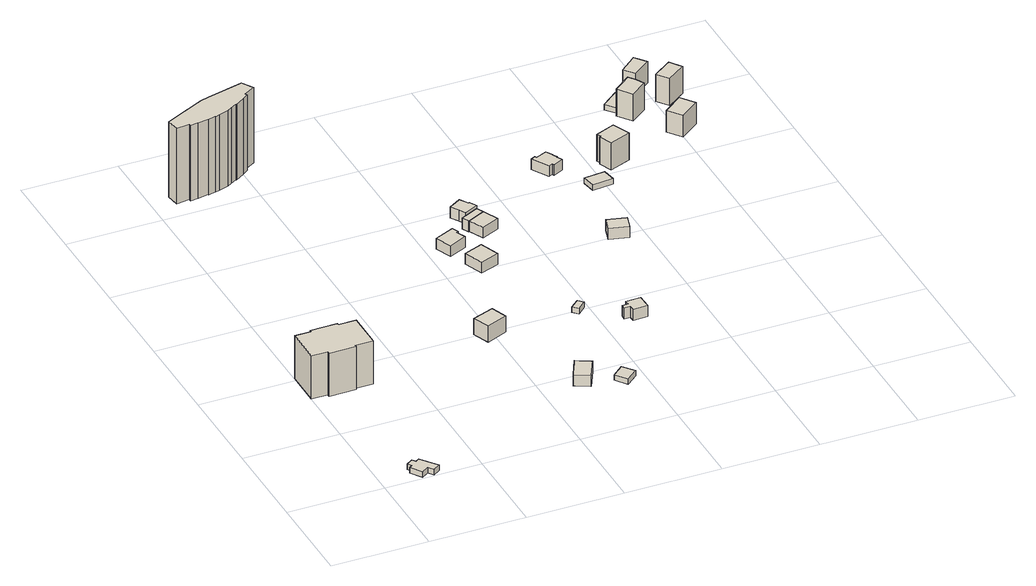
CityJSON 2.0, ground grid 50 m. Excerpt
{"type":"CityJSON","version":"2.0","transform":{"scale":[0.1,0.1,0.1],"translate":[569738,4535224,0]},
"CityObjects":{
"building1":{"type":"Building","geometry":[{"type":"MultiSurface","lod":"1","boundaries":[[[0,1,2,3,4,5,6,7,8,9]],[[0,9,10,11]],[[9,8,12,10]],[[8,7,13,12]],[[7,6,14,13]],[[6,5,15,14]],[[5,4,16,15]],[[4,3,17,16]],[[3,2,18,17]],[[2,1,19,18]],[[1,0,11,19]],[[11,10,12,13,14,15,16,17,18,19]]]}]},
"building2":{"type":"Building","geometry":[{"type":"MultiSurface","lod":"1","boundaries":[[[20,21,22,23,24,25,26,27,28,29,30,31]],[[20,31,32,33]],[[31,30,34,32]],[[30,29,35,34]],[[29,28,36,35]],[[28,27,37,36]],[[27,26,38,37]],[[26,25,39,38]],[[25,24,40,39]],[[24,23,41,40]],[[23,22,42,41]],[[22,21,43,42]],[[21,20,33,43]],[[33,32,34,35,36,37,38,39,40,41,42,43]]]}]},
"building3":{"type":"Building","geometry":[{"type":"MultiSurface","lod":"1","boundaries":[[[44,45,46,47,48,49,50,51,52,53,54,55,56,57,58,59,60,61,62,63,64,65,66]],[[44,66,67,68]],[[66,65,69,67]],[[65,64,70,69]],[[64,63,71,70]],[[63,62,72,71]],[[62,61,73,72]],[[61,60,74,73]],[[60,59,75,74]],[[59,58,76,75]],[[58,57,77,76]],[[57,56,78,77]],[[56,55,79,78]],[[55,54,80,79]],[[54,53,81,80]],[[53,52,82,81]],[[52,51,83,82]],[[51,50,84,83]],[[50,49,85,84]],[[49,48,86,85]],[[48,47,87,86]],[[47,46,88,87]],[[46,45,89,88]],[[45,44,68,89]],[[68,67,69,70,71,72,73,74,75,76,77,78,79,80,81,82,83,84,85,86,87,88,89]]]}]},
"building4":{"type":"Building","geometry":[{"type":"MultiSurface","lod":"1","boundaries":[[[90,91,92,93]],[[90,93,94,95]],[[93,92,96,94]],[[92,91,97,96]],[[91,90,95,97]],[[95,94,96,97]]]}]},
"building5":{"type":"Building","geometry":[{"type":"MultiSurface","lod":"1","boundaries":[[[98,99,100,101]],[[98,101,102,103]],[[101,100,104,102]],[[100,99,105,104]],[[99,98,103,105]],[[103,102,104,105]]]}]},
"building6":{"type":"Building","geometry":[{"type":"MultiSurface","lod":"1","boundaries":[[[106,107,108,109]],[[106,109,110,111]],[[109,108,112,110]],[[108,107,113,112]],[[107,106,111,113]],[[111,110,112,113]]]}]},
"building7":{"type":"Building","geometry":[{"type":"MultiSurface","lod":"1","boundaries":[[[114,115,116,117,118,119]],[[114,119,120,121]],[[119,118,122,120]],[[118,117,123,122]],[[117,116,124,123]],[[116,115,125,124]],[[115,114,121,125]],[[121,120,122,123,124,125]]]}]},
"building8":{"type":"Building","geometry":[{"type":"MultiSurface","lod":"1","boundaries":[[[126,127,128,129]],[[126,129,130,131]],[[129,128,132,130]],[[128,127,133,132]],[[127,126,131,133]],[[131,130,132,133]]]}]},
"building9":{"type":"Building","geometry":[{"type":"MultiSurface","lod":"1","boundaries":[[[134,135,136,137]],[[134,137,138,139]],[[137,136,140,138]],[[136,135,141,140]],[[135,134,139,141]],[[139,138,140,141]]]}]},
"building10":{"type":"Building","geometry":[{"type":"MultiSurface","lod":"1","boundaries":[[[142,143,144,145,146]],[[142,146,147,148]],[[146,145,149,147]],[[145,144,150,149]],[[144,143,151,150]],[[143,142,148,151]],[[148,147,149,150,151]]]}]},
"building11":{"type":"Building","geometry":[{"type":"MultiSurface","lod":"1","boundaries":[[[145,152,153,146]],[[145,146,147,149]],[[146,153,154,147]],[[153,152,155,154]],[[152,145,149,155]],[[149,147,154,155]]]}]},
"building12":{"type":"Building","geometry":[{"type":"MultiSurface","lod":"1","boundaries":[[[156,157,158,159,160,161,162]],[[156,162,163,164]],[[162,161,165,163]],[[161,160,166,165]],[[160,159,167,166]],[[159,158,168,167]],[[158,157,169,168]],[[157,156,164,169]],[[164,163,165,166,167,168,169]]]}]},
"building13":{"type":"Building","geometry":[{"type":"MultiSurface","lod":"1","boundaries":[[[170,171,172,173,174,175,176,177]],[[170,177,178,179]],[[177,176,180,178]],[[176,175,181,180]],[[175,174,182,181]],[[174,173,183,182]],[[173,172,184,183]],[[172,171,185,184]],[[171,170,179,185]],[[179,178,180,181,182,183,184,185]]]}]},
"building14":{"type":"Building","geometry":[{"type":"MultiSurface","lod":"1","boundaries":[[[186,187,188,189]],[[186,189,190,191]],[[189,188,192,190]],[[188,187,193,192]],[[187,186,191,193]],[[191,190,192,193]]]}]},
"building15":{"type":"Building","geometry":[{"type":"MultiSurface","lod":"1","boundaries":[[[194,195,196,197,198,199,200,201,202,203,204,205]],[[194,205,206,207]],[[205,204,208,206]],[[204,203,209,208]],[[203,202,210,209]],[[202,201,211,210]],[[201,200,212,211]],[[200,199,213,212]],[[199,198,214,213]],[[198,197,215,214]],[[197,196,216,215]],[[196,195,217,216]],[[195,194,207,217]],[[207,206,208,209,210,211,212,213,214,215,216,217]]]}]},
"building16":{"type":"Building","geometry":[{"type":"MultiSurface","lod":"1","boundaries":[[[218,219,220,221]],[[218,221,222,223]],[[221,220,224,222]],[[220,219,225,224]],[[219,218,223,225]],[[223,222,224,225]]]}]},
"building17":{"type":"Building","geometry":[{"type":"MultiSurface","lod":"1","boundaries":[[[226,227,228,229,230,231]],[[226,231,232,233]],[[231,230,234,232]],[[230,229,235,234]],[[229,228,236,235]],[[228,227,237,236]],[[227,226,233,237]],[[233,232,234,235,236,237]]]}]},
"building18":{"type":"Building","geometry":[{"type":"MultiSurface","lod":"1","boundaries":[[[238,239,240,241]],[[238,241,242,243]],[[241,240,244,242]],[[240,239,245,244]],[[239,238,243,245]],[[243,242,244,245]]]}]},
"building19":{"type":"Building","geometry":[{"type":"MultiSurface","lod":"1","boundaries":[[[246,247,248,249,250]],[[246,250,251,252]],[[250,249,253,251]],[[249,248,254,253]],[[248,247,255,254]],[[247,246,252,255]],[[252,251,253,254,255]]]}]},
"building20":{"type":"Building","geometry":[{"type":"MultiSurface","lod":"1","boundaries":[[[256,257,258,259]],[[256,259,260,261]],[[259,258,262,260]],[[258,257,263,262]],[[257,256,261,263]],[[261,260,262,263]]]}]},
"building21":{"type":"Building","geometry":[{"type":"MultiSurface","lod":"1","boundaries":[[[264,265,266,267,268,269]],[[264,269,270,271]],[[269,268,272,270]],[[268,267,273,272]],[[267,266,274,273]],[[266,265,275,274]],[[265,264,271,275]],[[271,270,272,273,274,275]]]}]},
"building22":{"type":"Building","geometry":[{"type":"MultiSurface","lod":"1","boundaries":[[[276,277,278,279]],[[276,279,280,281]],[[279,278,282,280]],[[278,277,283,282]],[[277,276,281,283]],[[281,280,282,283]]]}]}
},
"vertices":[
[160,67,0],[176,79,0],[161,99,0],[196,123,0],[211,104,0],[228,118,0],[295,31,0],[257,5,0],[237,34,0],[200,9,0],[200,9,30],[160,67,30],[237,34,30],[257,5,30],[295,31,30],[228,118,30],[211,104,30],[196,123,30],[161,99,30],[176,79,30],
[318,1020,0],[318,826,0],[226,827,0],[225,816,0],[87,815,0],[86,827,0],[2,828,0],[3,1018,0],[87,1018,0],[87,1029,0],[225,1030,0],[228,1020,0],[228,1020,240],[318,1020,240],[225,1030,240],[87,1029,240],[87,1018,240],[3,1018,240],[2,828,240],[86,827,240],[87,815,240],[225,816,240],[226,827,240],[318,826,240],
[397,2639,0],[342,2619,0],[322,2613,0],[321,2616,0],[282,2605,0],[282,2608,0],[226,2597,0],[225,2600,0],[185,2594,0],[183,2606,0],[115,2596,0],[105,2665,0],[147,2686,0],[318,2768,0],[361,2780,0],[550,2826,0],[585,2767,0],[527,2733,0],[533,2721,0],[501,2697,0],[453,2667,0],[450,2669,0],[419,2650,0],[419,2650,420],[397,2639,420],[450,2669,420],[453,2667,420],[501,2697,420],[533,2721,420],[527,2733,420],[585,2767,420],[550,2826,420],[361,2780,420],[318,2768,420],[147,2686,420],[105,2665,420],[115,2596,420],[183,2606,420],[185,2594,420],[225,2600,420],[226,2597,420],[282,2608,420],[282,2605,420],[321,2616,420],[322,2613,420],[342,2619,420],
[918,1015,0],[1030,1057,0],[1061,972,0],[952,928,0],[952,928,90],[918,1015,90],[1061,972,90],[1030,1057,90],
[1159,428,0],[1216,538,0],[1291,497,0],[1235,389,0],[1235,389,60],[1159,428,60],[1291,497,60],[1216,538,60],
[1399,333,0],[1353,392,0],[1413,443,0],[1459,385,0],[1459,385,30],[1399,333,30],[1413,443,30],[1353,392,30],
[1094,1663,0],[1057,1749,0],[1161,1795,0],[1176,1761,0],[1165,1756,0],[1186,1706,0],[1186,1706,60],[1094,1663,60],[1165,1756,60],[1176,1761,60],[1161,1795,60],[1057,1749,60],
[1266,1512,0],[1167,1475,0],[1128,1577,0],[1227,1615,0],[1227,1615,60],[1266,1512,60],[1128,1577,60],[1167,1475,60],
[1482,1013,0],[1436,972,0],[1412,999,0],[1458,1040,0],[1458,1040,30],[1482,1013,30],[1412,999,30],[1436,972,30],
[1257,1819,0],[1239,1856,0],[1334,1902,0],[1352,1865,0],[1260,1821,0],[1260,1821,60],[1257,1819,60],[1352,1865,60],[1334,1902,60],[1239,1856,60],
[1389,1785,0],[1297,1743,0],[1297,1743,60],[1389,1785,60],
[1324,1963,0],[1346,1926,0],[1272,1888,0],[1253,1923,0],[1226,1964,0],[1292,2003,0],[1319,1962,0],[1319,1962,60],[1324,1963,60],[1292,2003,60],[1226,1964,60],[1253,1923,60],[1272,1888,60],[1346,1926,60],
[1612,873,0],[1642,873,0],[1642,897,0],[1718,900,0],[1720,821,0],[1643,818,0],[1642,847,0],[1612,848,0],[1612,848,60],[1612,873,60],[1642,847,60],[1643,818,60],[1720,821,60],[1718,900,60],[1642,897,60],[1642,873,60],
[1842,1568,0],[1941,1542,0],[1921,1467,0],[1822,1493,0],[1822,1493,60],[1842,1568,60],[1921,1467,60],[1941,1542,60],
[1768,2183,0],[1826,2208,0],[1846,2173,0],[1844,2171,0],[1857,2148,0],[1854,2146,0],[1870,2117,0],[1816,2091,0],[1812,2101,0],[1791,2093,0],[1740,2180,0],[1763,2192,0],[1763,2192,60],[1768,2183,60],[1740,2180,60],[1791,2093,60],[1812,2101,60],[1816,2091,60],[1870,2117,60],[1854,2146,60],[1857,2148,60],[1844,2171,60],[1846,2173,60],[1826,2208,60],
[1916,1974,0],[2025,1983,0],[2037,1911,0],[1928,1900,0],[1928,1900,30],[1916,1974,30],[2037,1911,30],[2025,1983,30],
[2189,2069,0],[2077,2024,0],[2049,2092,0],[2058,2097,0],[2048,2120,0],[2150,2162,0],[2150,2162,150],[2189,2069,150],[2048,2120,150],[2058,2097,150],[2049,2092,150],[2077,2024,150],
[2259,2504,0],[2347,2574,0],[2393,2515,0],[2305,2446,0],[2305,2446,30],[2259,2504,30],[2393,2515,30],[2347,2574,30],
[2380,2503,0],[2406,2468,0],[2428,2426,0],[2343,2359,0],[2289,2431,0],[2289,2431,150],[2380,2503,150],[2343,2359,150],[2428,2426,150],[2406,2468,150],
[2545,2289,0],[2599,2216,0],[2499,2139,0],[2445,2212,0],[2445,2212,120],[2545,2289,120],[2499,2139,120],[2599,2216,120],
[2445,2556,0],[2402,2611,0],[2485,2681,0],[2491,2686,0],[2510,2661,0],[2537,2626,0],[2537,2626,120],[2445,2556,120],[2510,2661,120],[2491,2686,120],[2485,2681,120],[2402,2611,120],
[2551,2410,0],[2507,2471,0],[2606,2541,0],[2649,2480,0],[2649,2480,150],[2551,2410,150],[2606,2541,150],[2507,2471,150]
]}
